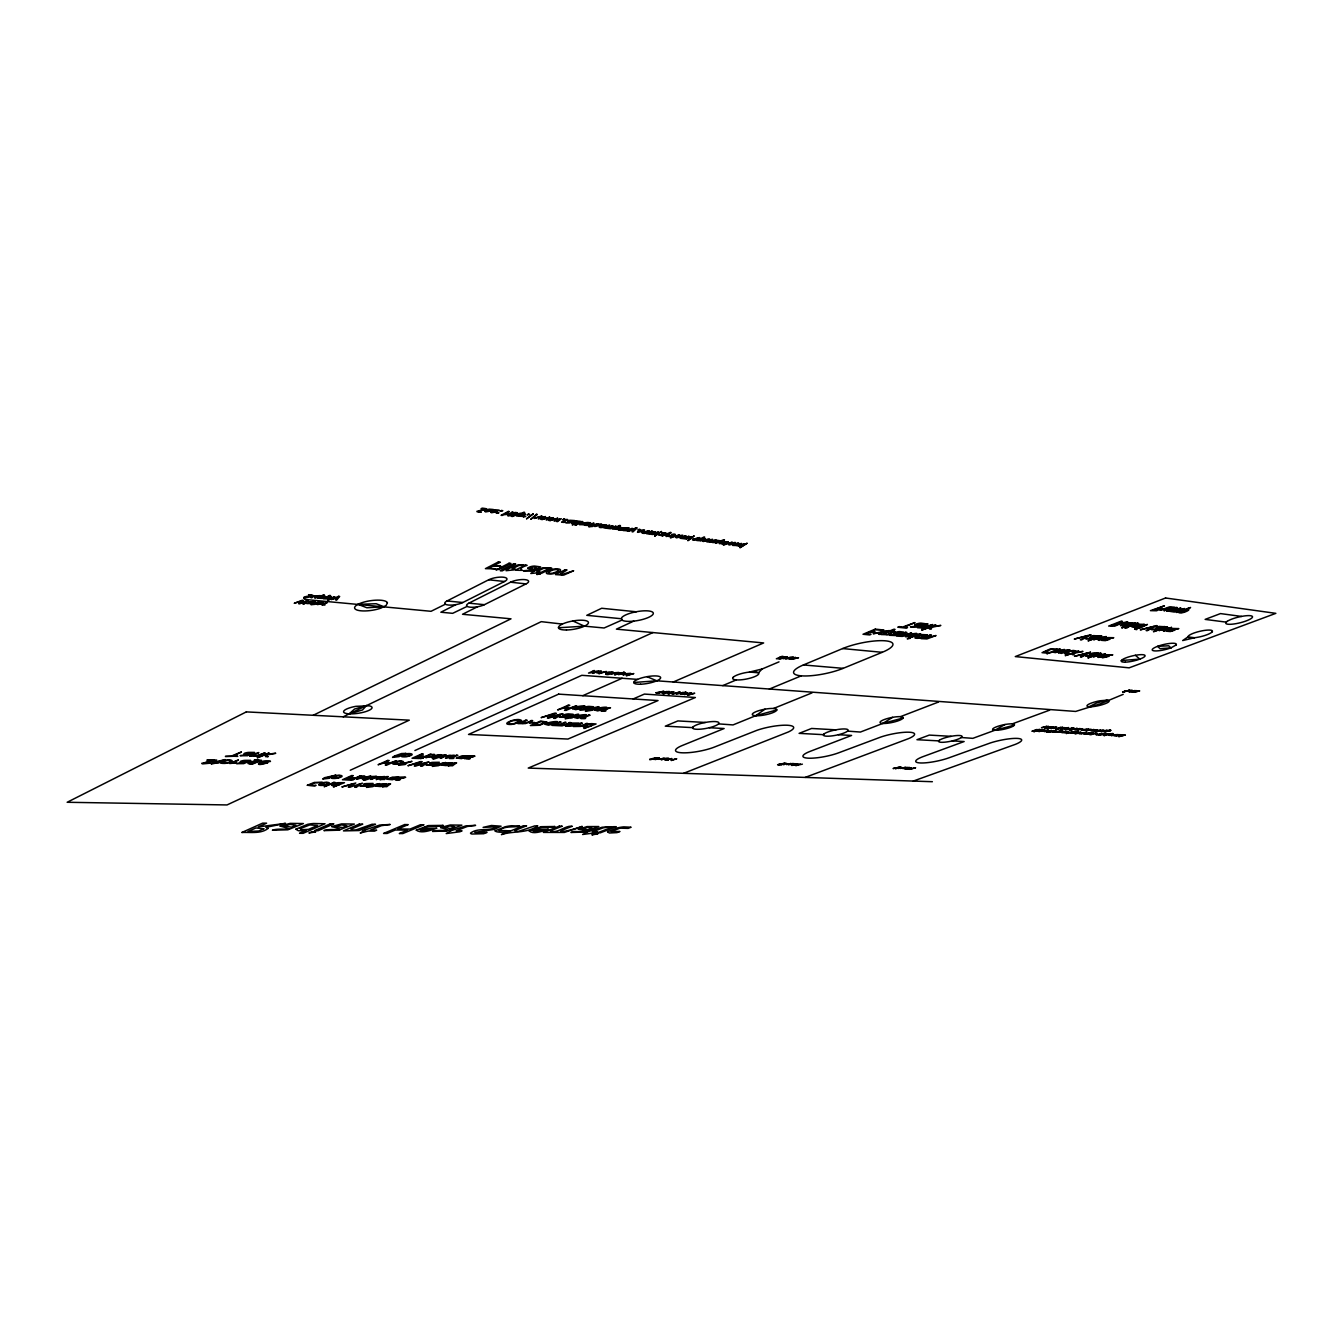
<?xml version="1.0" encoding="UTF-8"?>
<svg xmlns="http://www.w3.org/2000/svg" width="1343" height="1343" viewBox="0 0 1343 1343"><rect width="100%" height="100%" fill="white"/><g stroke="black" fill="none" stroke-linecap="round" stroke-linejoin="round"><path stroke-width="1.5" d="M1134.13 690.873L1132.988 691.292M1050.696 726.832L1045.761 727.956L1051.116 726.681M898.719 767.407L893.061 768.532L899.508 767.189M1078.11 732.17L1073.258 733.261L1078.513 732.019M1116.587 735.578L1120.482 734.638M1055.531 730.676L1050.344 731.885L1053.97 730.827M364.104 779.242L364.389 777.631L371.037 776.136L364.356 777.194L364.725 775.952L363.013 775.901L362.694 777.547L356.096 779.024L362.744 777.966L362.375 779.192L365.363 779.276L363.382 780.165L364.893 780.199L376.527 776.321L371.977 776.506L364.339 779.242M1108.932 730.609L1105.272 731.532L1106.296 731.532M1064.076 732.657L1066.728 732.338M1053.936 728.259L1054.507 728.208M1077.657 729.837L1082.794 728.712L1078.211 729.635M1083.818 732.741L1080.36 733.446L1081.854 733.446M1091.691 733.026L1089.089 733.244M1096.862 729.803L1094.243 730.021M1134.717 690.671L1129.53 691.846L1135.154 690.503M433.571 757.888L434.058 756.193L440.823 754.665L434.074 755.74L434.595 754.43L432.899 754.363L432.396 756.092L425.681 757.603L432.379 756.545L431.875 757.821L434.83 757.939L432.748 758.845L434.242 758.913L446.245 754.9L441.713 755.068L433.823 757.888M1134.281 692.081L1139.72 690.906L1134.869 691.88M1114.438 735.611L1114.975 735.561M599.196 526.909L602.52 525.012L606.264 524.828A3.055 0.957 -10.3 0 1 606.851 525.331L602.806 527.396A3.039 0.957 -10.3 0 1 600.858 527.564L599.801 527.413M1116.05 735.763L1122.412 734.755L1118.417 735.544M762.119 668.999L758.51 672.776L749.495 672.054L762.119 668.999L779.024 661.864M265.142 763.277L259.317 763.798L265.091 763.025M718.539 723.877L733.026 724.918L755.656 715.735L764.99 709.171M350.607 786.444L355.794 782.986L341.861 786.964L353.478 783.657L348.307 787.116L349.919 787.149L362.392 783.154L356.264 787.3L354.72 787.267L359.974 783.792M847.551 731.112L860.393 732.053L882.771 723.457L892.575 717.33M1057.68 728.745L1056.941 729.081M961.336 737.508L972.819 738.348L994.861 730.256L1004.984 724.515M1123.201 694.348L1100.706 703.682L1075.659 711.437L656.828 680.8L633.745 682.496M512.187 515.443L513.026 515.074M447.034 600.959L488.667 579.79A10.543 3.122 -9.5 0 1 503.373 577.205A10.543 3.122 -9.5 0 1 504.481 581.502L462.831 602.52A10.375 3.022 -9.2 0 1 448.411 605.038A10.375 3.022 -9.2 0 1 447.034 600.959L462.831 602.52M455.915 604.619L440.857 612.223L452.658 613.331L467.129 606.381M468.892 603.158L510.525 582.207A10.442 3.072 -9.7 0 1 525.096 579.639A10.442 3.072 -9.7 0 1 526.053 583.903L484.403 604.686A10.291 2.971 -9.4 0 1 470.117 607.187A10.291 2.971 -9.4 0 1 468.892 603.158L484.403 604.686M1089.005 706.771L1096.61 702.96L1107.169 700.173A11.382 2.25 -12.7 0 1 1101.881 704.806A11.382 2.25 -12.7 0 1 1087.007 706.065A11.382 2.25 -12.7 0 1 1099.967 700.777L1107.169 700.173M477.52 606.767L462.529 614.271L511.011 618.821L313.188 715.282M445.356 604.216L431.036 611.3L304.693 599.431M207.04 760.02L216.727 760.054L203.867 763.009L210.482 763.143M207.208 760.272L214.628 760.373L201.735 763.328A5.338 1.259 -7.9 0 0 202.81 763.882L210.616 763.143M212.177 762.723L225.171 759.55M225.473 756.294L231.214 756.176L241.337 751.912M211.355 763.731L213.352 762.757M211.388 763.999L219.211 762.438M216.055 762.337L225.204 759.802M232.994 755.975L241.371 752.181M225.523 756.562L237.577 756.126M240.313 755.505L248.153 754.598M229.636 763.277L238.349 759.953M251.107 753.44L245.702 753.893L249.143 754.397L251.074 753.188M248.186 754.85L243.704 754.229L244.409 753.356A4.281 1.024 -8.2 0 1 246.239 752.751L246.944 752.6A3.794 0.907 -8.2 0 1 249.11 752.382L254.532 752.399M229.687 763.529L236.267 762.841M233.38 762.354L238.382 760.205M254.566 752.651L247.532 755.723L240.347 755.756M249.815 755.908L258.628 752.533M249.865 756.176L257.436 756.176L264.856 752.768M253.323 755.102L258.662 752.802M236.586 763.428L244.342 762.522M264.89 753.02L255.724 755.874A3.576 0.856 -8.2 0 1 254.045 755.706L253.357 755.354M247.263 761.38L241.908 761.834L245.316 762.32L247.23 761.128M244.376 762.774L239.944 762.186L240.632 761.33A4.23 1.007 -8.2 0 1 242.445 760.726L243.133 760.574A3.76 0.89 -8.2 0 1 245.265 760.356L250.637 760.356M250.671 760.608L243.738 763.63L236.637 763.68M257.352 757.603L268.936 752.919M343.17 716.809L541.246 621.658L562.348 624.075M254.398 759.903L261.465 760.272L252.148 764.251M257.386 757.855L264.823 754.884M268.969 753.171L265.981 754.598L275.55 753.154M257.151 761.8C249.781 759.332 245.131 767.776 257.117 761.548M252.35 764.1C236.301 763.26 270.279 759.517 254.532 760.155M267.626 762.639C251.158 768.414 259.921 758.61 270.396 761.229M260.76 762.421L270.447 761.481M633.728 621.121L616.403 629.145L763.647 642.944L673.246 682.009M350.254 770.244L652.883 632.57M414.886 750.552L581.804 675.311L637.522 679.39M621.96 620.08L621.591 617.797A16.317 4.465 -10.5 0 1 632.519 612.576L636.683 611.669A16.317 4.465 -10.5 0 1 653.202 612.794A16.317 4.465 -10.5 0 1 640.729 619.929A16.317 4.465 -10.5 0 1 621.96 620.08L604.115 627.987L584.49 626.157L558.487 627.769M582.778 695.691L622.162 678.265M633.157 698.948L644.422 694.079L695.389 697.504L528.235 768.078L932.378 781.71M722.752 685.618L736.283 679.911M803.399 664.953L842.615 648.568A30.956 7.47 -11.9 0 1 885.608 640.846A30.956 7.47 -11.9 0 1 882.217 652.312L843.152 668.344A30.486 7.269 -11.6 0 1 801.116 675.814A30.486 7.269 -11.6 0 1 803.399 664.953L843.152 668.344M769.371 689.043L801.301 675.831M773.551 708.483L812.062 692.854M683.604 773.316L788.274 732.002A23.62 5.12 -11.2 0 0 787.502 725.254A23.62 5.12 -11.2 0 0 756.948 730.307L714.61 746.993A23.402 5.07 -10.8 0 1 682.194 752.802A23.402 5.07 -10.8 0 1 682.294 745.499L724.129 728.527L709.305 727.721M900.448 716.658L938.438 702.053M780.938 764.654L777.58 764.738L784.346 763.344L778.42 764.62L780.887 764.654M792.924 764.855L791.749 765.476L793.36 765.09M793.31 764.872L797.977 763.764L793.864 764.906M794.385 765.141L792.42 765.057M800.243 763.831L795.677 765.611L802.392 764.15M1056.303 728.712C1051.368 731.515 1072.822 723.592 1056.521 729.316M805.196 777.412L908.791 738.532A22.361 4.566 -11.8 0 0 909.513 732.237A22.361 4.566 -11.8 0 0 880.84 737.022L839.006 752.684A22.126 4.516 -11.4 0 1 808.452 758.191A22.126 4.516 -11.4 0 1 810.165 751.358L851.596 735.444L838.401 734.722M1012.253 723.877L1049.622 710.162M906.978 768.616L905.786 769.186L907.314 768.834M907.314 768.632L911.259 767.776M907.818 768.649L911.225 767.776M908.237 768.867L906.475 768.8M790.305 763.982C793.159 763.63 795.291 763.546 791.665 763.596M1046.415 730.424L1041.866 731.28L1046.382 730.407M913.307 781.055L1015.509 744.307A21.287 4.079 -12.2 0 0 1017.423 738.415A21.287 4.079 -12.2 0 0 990.379 742.948L949.182 757.737A21.035 4.063 -11.9 0 1 920.291 762.958A21.035 4.063 -11.9 0 1 923.245 756.545L964.14 741.537L952.305 740.9M1091.305 729.518C1091.036 728.376 1082.525 732.338 1087.746 730.424L1091.271 729.518M1094.898 733.446L1097.281 733.244L1089.928 734.789M1109.2 729.87C1115.882 729.618 1095.871 734.185 1108.042 730.424M904.796 767.793L906.978 767.743L904.813 768.733M1042.235 730.256L1044.753 729.937L1038.945 731.65M1058.234 731.817L1053.248 732.069L1060.769 730.911M1084.691 729.887L1081.165 730.239L1086.739 728.964M1098.037 730.743L1094.562 731.079L1100.538 729.853M1093.219 733.429L1095.653 733.11M1100.807 730.911L1097.332 731.264L1102.855 730.004M1100.773 734.453L1098.759 734.906L1102.821 733.547L1100.085 734.957L1107.891 733.899L1103.879 734.94L1105.356 734.923M1102.553 734.084L1105.994 733.731M664.819 758.577L661.176 759.718L667.756 758.359L664.936 758.342M791.497 763.798L788.509 764.906M905.904 767.625L902.966 768.666M755.656 715.735L776.808 709.927A12.473 2.804 -11.2 0 0 758.862 710.648A12.473 2.804 -11.2 0 0 758.04 715.752A12.473 2.804 -11.2 0 0 776.808 709.927M882.771 723.457L903.067 718.001A11.785 2.485 -11.8 0 0 886.733 718.723A11.785 2.485 -11.8 0 0 884.919 723.457A11.785 2.485 -11.8 0 0 903.067 718.001M994.861 730.256L1014.385 725.119A11.197 2.216 -12.3 0 0 999.41 725.824A11.197 2.216 -12.3 0 0 996.808 730.256A11.197 2.216 -12.3 0 0 1014.385 725.119M1033.103 731.079C1052.24 725.573 1023.198 735.561 1038.257 729.971L1031.928 731.297L1037.065 729.434M1048.9 731.952L1050.243 731.448L1049.403 731.264M1086.336 730.391C1094.898 727.923 1080.007 730.273 1086.756 730.592M266.737 754.967L275.584 753.406M906.105 767.424L908.405 767.424M1105.558 734.101C1110.711 733.731 1099.799 735.141 1104.685 735.158M1048.514 732.187L1046.264 732.17L1051.401 730.323M1121.355 660.521L1139.854 659.111L1135.339 655.283M1051.854 728.175L1055.984 727.083L1051.149 728.376M1102.469 657.852L1109.184 656.24L1104.886 655.804L1106.38 655.3L1112.81 654.813L1106.917 654.746L1100.924 657.382L1107.018 656.576L1103.728 656.24L1103.023 657.348M236.301 763.093L233.413 762.606M216.089 762.606L219.262 762.706M212.211 762.975L213.386 763.025M260.794 762.673L267.66 762.891M264.856 755.152L265.813 756.713L267.878 756.545M233.044 756.227L237.61 756.394M901.556 767.138L898.467 768.481M786.595 763.294L783.523 764.704M905.535 768.767L909.647 767.474L904.913 768.985M896.066 768.632L895.445 768.867M692.736 727.637L665.289 726.16L677.879 720.922L705.344 722.467M823.494 734.671L799.102 733.362L811.608 728.46L835.984 729.837M938.791 740.883L916.95 739.708L929.289 735.091L951.096 736.333M1049.991 731.045L1051.015 731.247L1047.355 732.002M1040.103 731.028L1039.566 731.23M1040.59 731.062L1041.463 731.112L1040.053 731.247M1091.557 734.201L1092.396 734.252L1091.02 734.403M1052.559 732.019L1055.951 730.609M1063.656 732.707L1067.03 731.314M1081.384 733.798C1095.552 730.894 1067.803 735.746 1084.556 732.489M1087.058 734.151L1091.137 733.211M1088.737 734.252L1092.111 732.875M1113.884 735.796L1117.242 734.436M1115.63 735.914L1118.988 734.554M1118.417 736.619L1123.05 734.806M1058.217 728.544L1060.785 727.302L1056.437 728.661M1053.365 728.46L1056.756 727.033M1077.237 729.988L1080.628 728.577M1092.212 730.928L1096.308 729.988M1093.89 731.045L1097.281 729.652M1100.555 731.465L1103.946 730.072M1068.759 731.415L1064.63 732.355M1137.487 690.705L1133.811 692.249M842.615 648.568L882.217 652.312M621.322 618.737L586.773 615.329L601.698 608.261L636.263 611.787M488.667 579.79L504.481 581.502M510.525 582.207L526.053 583.903M1076.498 732.741L1077.573 732.355M1049.084 727.419L1050.159 727.016M1226.277 622.145L1205.141 619.392L1220.485 613.583L1241.57 616.437M1098.574 734.906L1095.955 734.705L1101.764 733.479L1099.061 734.688M647.007 676.687L656.828 680.8M572.806 620.97L584.49 626.157M266.77 755.236L267.912 756.797M784.06 764.503L784.564 764.301M899.004 768.297L899.508 768.095M220.856 762.858C223.727 757.754 240.145 760.239 227.471 763.059A4.919 1.158 -8.1 0 1 224.247 763.428L222.283 763.361A4.969 1.175 -8.1 0 1 220.856 762.858M600.086 527.463A3.039 0.957 -10.3 0 1 599.498 526.943M624.377 673.246L620.265 674.186L624.377 673.246M659.01 535.051L662.015 535.656L662.955 535.186L660.168 534.917L666.279 533.356A2.871 0.873 -10.8 0 0 665.675 532.986L663.022 532.886L662.032 533.356L665.154 533.607L659.01 535.051M1112.021 638.177L1113.767 637.707L1107.69 637.589L1101.512 640.359L1105.356 640.645L1110.023 639.201L1105.591 638.697L1112.021 638.177M1133.677 626.593L1138.377 626.224L1133.677 626.593M727.268 541.984L721.258 543.663L724.095 544.083L725.019 543.646L722.383 543.395L728.359 541.867L724.297 541.884L727.268 541.984M1115.781 734.671L1111.416 735.561L1115.781 734.671M668.143 536.293L671.114 536.881L672.037 536.428L669.284 536.159L675.361 534.598A2.854 0.873 -10.9 0 0 674.774 534.229C665.272 535.521 682.815 532.953 668.143 536.293M1168.578 611.132L1174.235 612.039L1184.476 608.53L1175.125 611.401L1173.698 610.796L1180.9 608.043L1170.005 610.746L1177.291 607.556L1176.216 607.405L1166.58 611.132L1168.578 611.132M643.263 532.567L648.417 531.24L643.263 532.567M915.506 767.776L909.312 769.321L915.506 767.776M1171.163 607.573L1163.961 610.78L1174.672 607.204L1169.619 606.835L1159.999 610.259L1171.163 607.573M527.765 568.24L532.348 569.919L523.199 570.792L531.14 571.245L540.608 566.897L534.732 566.074A4.516 1.36 -9.8 0 0 532.214 566.293L531.358 566.477A5.103 1.528 -9.8 0 0 528.991 567.3L527.765 568.24M387.405 602.705L386.196 605.391L380.992 608.094A16.636 4.868 -8.6 0 1 360.998 610.813A16.636 4.868 -8.6 0 1 355.828 605.76L357.993 604.333A16.636 4.868 -8.6 0 1 375.402 600.203A16.636 4.868 -8.6 0 1 387.405 602.705M1131.142 623.421L1132.921 622.934L1126.777 622.783L1120.431 625.637L1124.292 625.956L1129.077 624.478L1124.611 623.941L1131.142 623.421M686.844 692.803L680.297 694.264L685.937 691.863L684.896 692.652L686.844 692.803M307.346 785.269L314.648 786.008L316.092 785.353L309.31 785.302L314.85 782.801L322.521 782.432L314.312 782.415L307.346 785.269M316.881 603.897L316.864 604.115A3.139 0.923 -8.2 0 0 317.687 604.585C325.375 602.973 326.265 600.254 316.881 603.897M704.974 538.644L701.113 540.776L696.765 540.524L703.866 537.099L704.722 537.217L702.557 538.274L704.974 538.644M1142.692 624.848L1144.471 624.361L1138.377 624.21L1132.031 627.047L1135.859 627.366L1140.627 625.888L1136.212 625.351L1142.692 624.848M662.351 692.619L666.413 691.628L662.351 692.619M736.887 545.527L738.986 546.081L744.274 543.831L738.919 545.711L737.609 545.275L741.47 543.445L734.923 545.191L738.667 543.059L737.827 542.958L732.657 545.409L736.887 545.527M1168.242 630.79L1172.842 630.421L1168.242 630.79M713.687 542.203L716.339 542.471L712.562 542.488L718.589 540.927L715.634 540.709L716.574 540.222L719.68 540.675L713.687 542.203M568.005 521.235L570.355 522.192L565.554 522.628L569.684 522.931L574.737 520.564L569.936 520.261A2.686 0.839 -10.1 0 0 568.677 520.715L568.005 521.235M668.327 692.988L672.272 692.182L668.411 692.887M693.659 539.433L698.729 538.14L693.659 539.433M562.969 715.5L566.528 716.423L559.276 717.263L565.537 717.313L573.142 714.258L568.542 713.905A3.593 0.856 -10.1 0 0 566.545 714.107L565.873 714.258A4.063 0.974 -10.1 0 0 563.976 714.862L562.969 715.5M581.637 523.082L583.936 524.055L579.186 524.475L583.265 524.777L588.318 522.427L581.637 523.082M1161.645 626.946L1157.381 627.819L1161.645 626.946M485.595 508.997L476.933 511.33A3.458 1.125 -9.3 0 0 477.42 511.884L481.247 512.203C469.983 510.676 497.548 509.752 482.204 508.141L481.046 508.762L485.595 508.997M1091.641 636.834L1093.353 637.505L1095.888 636.129L1091.641 636.834M318.962 784.715L318.946 784.95A4.617 1.041 -8.7 0 0 320.154 785.403L321.917 785.454A4.566 1.024 -8.7 0 0 324.888 785.101C336.64 782.499 322.622 780.535 318.962 784.715M1091.322 654.125L1093.001 654.746L1095.452 653.437L1091.322 654.125M685.92 692.988L682.009 693.878L685.92 692.988M569.029 724.28L572.521 725.17L565.386 726.009L571.53 726.043L579.034 723.054L571.9 723.071A3.995 0.94 -10.1 0 0 570.036 723.659L569.029 724.28M703.816 538.879C699.35 542.925 697.554 537.989 703.816 538.879M900.532 768.397L905.417 767.39L900.532 768.397M1117.913 624.21L1111.232 625.637L1117.913 624.21M1177.089 629.078L1178.852 628.608L1172.943 628.457L1166.631 631.227L1170.324 631.546L1175.041 630.102L1170.777 629.582L1177.089 629.078M295.846 829.219L298.28 830.696A12.238 2.552 -8.8 0 0 306.305 830.343L299.539 833.298L303.115 833.331L325.04 823.763L313.658 823.511A8.662 1.813 -8.8 0 0 307.564 824.35L295.846 829.219M331.486 777.731L331.469 777.983A4.633 1.058 -8.8 0 0 332.678 778.453L334.441 778.487A4.583 1.041 -8.8 0 0 337.429 778.151C349.298 775.515 335.196 773.484 331.486 777.731M583.349 707.996L586.874 708.953L579.605 709.792L585.85 709.859L593.572 706.754L588.989 706.384A3.609 0.873 -10.2 0 0 586.975 706.603L586.303 706.737A4.079 0.974 -10.2 0 0 584.39 707.358L583.349 707.996M620.55 528.403L622.749 529.343L618.099 529.763L622.061 530.065L627.08 527.749L620.55 528.403M578.397 829.319C594.328 832.156 578.648 831.787 573.814 831.435L570.926 832.475L583.416 832.106L598.827 826.549L587.042 826.583L578.397 829.319M1052.392 652.127L1055.531 652.631L1064.411 649.475L1053.751 652.026L1060.366 649.038L1059.274 648.938L1046.785 653.756L1052.392 652.127M1058.452 732.22C1065.301 732.623 1063.102 727.671 1058.452 732.22M331.99 785.017L331.956 785.269A4.499 1.007 -8.8 0 0 332.98 785.722A5.221 1.175 -8.8 0 0 336.388 785.621L333.433 786.948L344.479 782.7L337.949 782.684L331.99 785.017M375.15 786.075L380.371 786.562L384.316 785.269L378.222 785.118L387.053 783.993L380.438 783.976L375.15 786.075M1097.214 635.843L1099.245 635.776L1090.566 638.932L1085.614 638.714L1092.111 637.992L1089.912 637.388L1091.406 636.213A3.945 0.89 -13 0 1 1093.437 635.608L1097.214 635.843M1096.744 653.151L1098.725 653.084L1090.298 656.089L1085.497 655.921L1091.792 655.199L1089.576 654.427L1093.068 652.95L1096.744 653.151M317.989 603.779L321.531 603.779L317.989 603.779M496.994 826.768C489.591 831.737 478.007 827.254 470.554 833.096A10.543 2.082 -9.7 0 0 472.064 834.02L483.715 833.718L487.056 832.375L474.767 832.408L494.291 829.37L501.073 826.197L491.42 825.492L483.111 827.372L496.994 826.768M387.12 779.225L392.341 779.746L396.336 778.436L390.225 778.269L399.106 777.127L392.458 777.11L387.12 779.225M1074.467 651.389L1076.179 650.952L1073.477 650.465A4.382 0.974 -12.9 0 0 1070.656 650.919C1054.389 656.056 1077.237 652.967 1066.913 653.571C1066.107 652.127 1072.671 650.197 1074.467 651.389M309.948 602.017L313.204 601.983L309.948 602.017M325.493 596.493L322.186 598.374L317.2 598.206L323.378 594.865L324.402 594.966L322.505 595.99L325.493 596.493M927.056 634.803L919.854 638.009A4.768 1.158 -12.2 0 1 916.967 638.311L915.523 638.177A4.818 1.158 -12.2 0 1 914.986 637.505L922.07 634.584L927.056 634.803M331.637 597.081L328.33 598.944L323.344 598.793L329.539 595.453L330.563 595.553L328.666 596.577L331.637 597.081M1068.524 732.825L1073.645 731.717L1066.124 733.496L1068.524 732.825M392.878 763.462L392.827 763.731A4.65 1.058 -9.1 0 0 393.969 764.217L395.698 764.268A4.6 1.058 -9.1 0 0 398.67 763.915C410.74 761.28 396.789 759.148 392.878 763.462M786.578 764.486L790.893 763.546L786.578 764.486M1072.134 729.484L1077.287 728.359L1069.733 730.139L1072.134 729.484M284.246 825.995L291.481 827.154L295.863 825.223L290.004 824.401L284.246 825.995M401.456 756.059L401.406 756.327A4.684 1.091 -9.1 0 0 402.547 756.814L404.277 756.881A4.633 1.074 -9.1 0 0 407.282 756.545C419.486 753.859 405.435 751.66 401.456 756.059M485.024 511.079L484.974 511.347A3.357 1.091 -9.4 0 0 485.713 511.918L491.538 510.827L487.308 510.256L488.734 509.702L493.62 509.635L489.003 509.182L485.024 511.079M1089.089 732.993L1084.926 734L1089.089 732.993M490.917 511.884L490.85 512.136A3.341 1.091 -9.4 0 0 491.588 512.724L497.397 511.633L493.2 511.062L494.61 510.491L499.478 510.441L494.896 509.987L490.917 511.884M1160.033 608.715L1153.016 610.242L1158.153 608.245L1160.033 608.715M416.296 830.142C421.182 833.953 430.969 830.31 436.895 828.161L423.347 828.043C429.626 824.216 437.13 827.473 443.257 825.374L428.484 825.576L416.296 830.142M304.055 597.316L304.005 597.501A3.257 0.974 -8 0 0 304.609 597.954C298.767 598.642 322.975 595.704 308.521 594.731C318.979 597.014 307.513 594.966 304.055 597.316M1109.033 735.343C1115.748 735.628 1113.783 731.045 1109.033 735.343M268.096 828.396C261.062 834.121 250.251 832.005 241.774 832.509L262.64 823.141L266.602 823.175L258.259 826.919L285.522 823.36L265.914 827.338L268.096 828.396M441.041 765.057L446.161 765.611L450.224 764.285L444.197 764.083L453.078 762.958L446.531 762.891L441.041 765.057M1083.549 733.698C1086.353 734.101 1088.115 730.676 1083.549 733.698M1102.116 731.381L1107.186 730.29L1101.226 731.499L1102.116 731.381M1162.954 626.661L1164.952 626.593L1156.155 629.749L1151.354 629.531L1157.767 628.809L1155.668 628.205L1157.263 627.013A3.945 0.873 -13.4 0 1 1159.311 626.409L1162.954 626.661M222.854 762.354C231.332 764.973 233.8 756.462 222.854 762.354M1091.003 730.626C1093.336 731.163 1096.173 727.654 1091.003 730.626M456.368 758.04L461.472 758.61L465.585 757.267L459.558 757.049L468.489 755.924L461.925 755.857L456.368 758.04M915.255 634.047C899.004 636.431 904.846 638.899 917.017 633.829A4.65 1.125 -12.2 0 0 916.312 633.359L910.621 634.03L915.255 634.047M335.683 826.465L342.532 827.607L346.93 825.71L341.374 824.904L335.683 826.465M1178.415 612.173C1179.809 615.111 1194.515 608.732 1186.54 609.051L1190.586 607.506L1176.35 612.408L1178.415 612.173M931.941 626.493L940.839 625.435L931.891 627.282L931.102 629.212L929.524 629.044L930.464 627.097L921.617 630.085L935.853 624.881L931.941 626.493M1161.896 608.379L1156.608 610.763L1150.414 610.645L1164.415 605.811L1159.613 607.674L1161.896 608.379M324.284 596.661L319.332 597.702L324.284 596.661M376.795 785.856L382 785.621L376.795 785.856M330.428 597.249L325.476 598.29L330.428 597.249M1128.624 691.527C1130.537 692.165 1135.574 688.103 1128.624 691.527M365.178 784.43L369.963 784.144L365.178 784.43M388.782 779.007L394.003 778.789L388.782 779.007M894.841 631.479L887.891 634.719L881.142 634.534L893.75 629.279L895.059 629.414L891.181 631.042L894.841 631.479M594.613 526.036C592.683 527.866 606.381 523.317 599.935 524.055A3.005 0.94 -10.3 0 0 597.92 524.341L594.613 526.036M486.216 510.944L489.876 511.062L486.216 510.944M546.517 572.471L546.366 572.907A5.876 1.746 -9.9 0 0 547.591 573.814L549.656 574.049A5.808 1.729 -9.9 0 0 553.383 573.696C570.741 568.727 551.62 566.393 546.517 572.471M1055.548 649.659L1057.461 649.139L1050.008 649.055L1042.034 652.664L1047.12 653.134L1049.034 652.396L1044.015 652.043L1051.284 649.257L1055.548 649.659M492.092 511.75L495.735 511.851L492.092 511.75M495.131 830.847C497.061 834.221 524.744 830.243 498.975 830.645C504.834 825.341 513.412 827.792 519.825 826.113L511.666 825.727A9.552 1.88 -9.8 0 0 505.22 826.768L495.131 830.847M571.9 522.914L571.799 523.166A3.055 0.957 -10.1 0 0 572.319 523.686A3.542 1.125 -10.1 0 0 574.502 523.787L572.252 524.928L580.461 521.353L576.332 520.95L571.9 522.914M892.91 631.865C885.423 637.774 880.622 631.881 892.91 631.865M637.673 531.895C635.675 533.691 649.156 529.243 642.944 529.965A2.938 0.907 -10.6 0 0 640.98 530.25L637.673 531.895M300.244 828.631L301.705 829.672L308.487 829.386L317.586 825.425L309.746 824.938L300.244 828.631M525.398 514.235L521.554 516.35L516.585 516.048L523.703 512.271L524.71 512.405L522.528 513.563L525.398 514.235M545.157 724.313L548.448 725.22L554.491 723.575L548.515 723.256C568.257 721.241 550.412 720.352 545.157 724.313M787.686 657.818L789.197 658.372L785.588 658.775L792.756 657.214L787.686 657.818M1134.667 629.061C1139.3 630.992 1134.65 627.416 1139.787 628.239L1147.426 624.428L1134.667 629.061M442.703 764.839L447.874 764.637L442.703 764.839M521.504 720.587L514.923 723.793A6.094 1.461 -9.7 0 1 510.894 724.465C498.404 724.767 517.945 716.692 521.504 720.587M431.338 763.244L436.106 762.992L431.338 763.244M1058.418 652.732L1061.373 653.386L1066.795 651.842L1062.279 651.372C1079.285 649.458 1063.891 648.568 1058.418 652.732M333.87 784.782C342.583 786.713 342.465 779.595 333.87 784.782M420.023 829.621L423.733 830.729L431.657 828.984L420.023 829.621M916.833 637.22C925.142 639.335 928.936 630.925 916.833 637.22M458.03 757.821L463.234 757.637L458.03 757.821M572.538 708.684L575.811 709.658L581.989 707.979L575.962 707.61C595.52 705.679 578.128 704.555 572.538 708.684M320.826 784.497C328.313 786.746 331.184 779.242 320.826 784.497M530.267 567.938L533.658 569.264L536.361 567.888L533.591 566.914L530.267 567.938M1037.266 730.894L1042.168 729.837L1037.266 730.894M642.189 532.5L642.088 532.735A3.022 0.923 -10.7 0 0 642.625 533.238L643.666 533.372A2.988 0.923 -10.7 0 0 645.547 533.205L649.609 531.207A2.988 0.923 -10.7 0 0 649.055 530.703L642.189 532.5M574.149 717.414L577.372 718.354L583.45 716.692L577.54 716.373C596.98 714.409 579.588 713.418 574.149 717.414M693.038 726.983L692.635 727.856A13.396 3.005 -10.9 0 0 705.965 728.443A13.396 3.005 -10.9 0 0 718.958 722.987A13.396 3.005 -10.9 0 0 705.679 722.383L702.255 723.105A13.396 3.005 -10.9 0 0 693.038 726.983M333.366 777.513C340.971 779.813 344.06 772.158 333.366 777.513M569.331 521.067L572.504 521.084L569.331 521.067M529.276 831.048C533.372 834.758 543.126 830.998 548.565 829.151L536.176 829.034C542.136 825.475 549.169 828.43 554.961 826.499L541.414 826.684L529.276 831.048M395.06 779.578C410.505 778.957 383.141 782.717 405.653 777.345A4.331 0.957 -9.2 0 0 404.512 777.026L400.231 777.161L398.921 777.748L404.008 777.715L395.06 779.578M596.275 672.507C602.403 674.572 603.628 668.243 596.275 672.507M676.1 537.082L675.982 537.334A3.089 0.94 -10.9 0 0 676.519 537.838C684.091 536.26 686.004 533.205 676.1 537.082M594.462 709.977L597.652 710.934L603.779 709.272L597.887 708.919C617.142 707.006 600.069 705.898 594.462 709.977M582.946 522.931L586.085 522.947L582.946 522.931M1059.795 728.695L1064.68 727.637L1059.795 728.695M444.248 827.456L450.341 828.547L454.757 826.734L449.787 825.962L444.248 827.456M1129.967 690.252L1122.63 691.914L1129.967 690.252M702.96 540.742L702.842 540.977A3.055 0.907 -11.1 0 0 703.346 541.481C710.85 539.92 712.797 536.915 702.96 540.742M692.619 539.366L692.501 539.601A2.955 0.89 -11 0 0 693.005 540.087L693.995 540.222A2.921 0.873 -11 0 0 695.825 540.054L699.871 538.09A2.938 0.873 -11 0 0 699.384 537.603L692.619 539.366M524.123 514.403C522.645 517.005 515.242 516.098 521.806 513.949L524.123 514.403M1071.076 732.976L1074.652 732.556L1071.076 732.976M620.835 527.312L616.991 529.327L612.358 529.058L619.492 525.466L620.416 525.6L618.216 526.691L620.835 527.312M613.231 672.323C603.561 678.433 603.192 670.123 613.231 672.323M1074.702 729.635L1078.295 729.215L1074.702 729.635M621.826 528.252L624.898 528.269L621.826 528.252M583.416 726.311L583.265 726.597A4.533 1.058 -10.2 0 0 584.02 727.117A5.254 1.225 -10.2 0 0 587.244 727.067L583.903 728.494L596.091 723.961L591.675 723.642A3.727 0.873 -10.2 0 0 589.107 723.978L583.416 726.311M546.836 722.114L539.735 725.254L530.367 725.539L540.675 721.006L546.836 722.114M733.16 677.308L732.64 678.249A13.346 3.223 -11.1 0 0 751.039 677.913A13.346 3.223 -11.1 0 0 754.38 671.836A13.346 3.223 -11.1 0 0 733.16 677.308M394.741 763.26C402.161 765.628 405.72 757.838 394.741 763.26M728.896 544.284L728.762 544.503A3.022 0.89 -11.3 0 0 729.232 545.006C736.686 543.445 738.633 540.507 728.896 544.284M403.336 755.857C410.807 758.275 414.45 750.351 403.336 755.857M893.683 633.292L896.436 634.484L889.284 635.273L895.009 635.508L903.772 632.117L899.726 631.579A3.71 0.907 -12.1 0 0 897.779 631.781L897.074 631.932A4.197 1.024 -12.1 0 0 894.975 632.587L893.683 633.292M546.87 724.078L552.091 723.944L546.87 724.078M655.955 692.77L659.111 693.324L659.984 692.954L656.878 692.938L663.862 691.276L655.955 692.77M1129.127 690.436L1123.772 691.729L1129.127 690.436M1075.021 652.413L1082.995 651.422L1074.803 653.101L1073.712 654.813L1072.369 654.662L1073.594 652.967L1065.234 655.636L1078.765 650.986L1075.021 652.413M464.191 758.459L469.076 759.013L470.369 758.442L465.853 758.392L474.935 756.193A4.365 0.99 -9.5 0 0 473.861 755.857L469.597 755.958L468.22 756.562L473.273 756.562L464.191 758.459M573.142 522.796C577.624 525.063 579.421 518.448 573.142 522.796M607.573 831.737L609.319 832.996L616.974 832.626L619.962 831.485L611.115 831.552L619.929 828.161L628.121 828.379L631.126 827.238L623.773 826.868A9.099 1.729 -10.4 0 0 617.662 827.859L607.573 831.737M914.868 624.848L917.571 626.09L910.386 626.862L916.111 627.114L924.991 623.672L920.962 623.118A3.744 0.923 -12.2 0 0 918.998 623.32L918.293 623.471A4.23 1.041 -12.2 0 0 916.178 624.126L914.868 624.848M574.267 708.466L579.538 708.332L574.267 708.466M677.174 536.965L680.364 537.049L677.174 536.965M661.511 692.602L667.353 691.561L661.511 692.602M658.741 759.315L664.08 758.291L658.741 759.315M575.862 717.196L581.049 717.061L575.862 717.196M519.456 720.906C505.757 729.367 505.522 718.32 519.456 720.906M564.967 715.215L567.585 715.97L569.768 715.013L564.967 715.215M548.851 572.269L548.666 572.554A3.357 0.99 -9.9 0 0 549.337 573.159L550.664 573.327A3.341 0.99 -9.9 0 0 553.047 573.058C565.722 569.012 552.443 568.139 548.851 572.269M649.727 759.383C648.518 761.028 664.55 755.018 649.727 759.383M1119.525 624.075L1114.656 626.191L1108.646 626.056L1121.187 621.188L1122.345 621.339L1117.342 623.27L1127.885 622.027L1119.525 624.075M570.993 724.011L575.711 723.793L570.993 724.011M596.174 709.759L601.362 709.641L596.174 709.759M704.017 540.625L707.157 540.709L704.017 540.625M585.363 707.727L587.949 708.483L590.165 707.526L585.363 707.727M600.506 526.557C604.803 528.823 607.204 522.175 600.506 526.557M619.627 527.48C614.372 531.744 614.087 525.902 619.627 527.48M667.454 693.005L669.334 693.441L668.243 694.247L673.985 691.796L667.454 693.005M532.802 830.562L535.975 831.619L543.596 829.94L532.802 830.562M625.368 673.196L618.485 674.589L624.277 672.004L623.253 672.86L625.368 673.196M544.872 722.433L539.265 724.851L533.087 725.102L541.044 721.611L544.872 722.433M729.937 544.167L733.009 544.234L729.937 544.167M823.897 734.067L823.36 734.873A12.641 2.669 -11.5 0 0 835.245 735.393A12.641 2.669 -11.5 0 0 848.138 730.29A12.641 2.669 -11.5 0 0 836.303 729.753L833.063 730.441A12.641 2.669 -11.5 0 0 823.897 734.067M612.156 672.49L606.113 673.951L612.156 672.49M263.765 828.799L258.729 830.998L248.086 831.468L255.942 827.959L263.765 828.799M1038.005 730.777L1041.429 729.988L1038.005 730.777M338.604 596.326L331.301 599.532L337.378 598.004L335.666 599.952L336.724 600.052L339.678 596.426L338.604 596.326M308.823 601.966L311.358 602.973L306.59 603.443L310.904 603.628L315.32 601.479L308.823 601.966M671.299 760.457C674.035 759.416 679.407 758.426 675.294 758.879L671.299 760.457M597.266 672.423L601.446 671.483L597.266 672.423M582.409 828.732L587.596 829.756L592.028 828.043L587.764 827.322L582.409 828.732M1060.517 728.577L1063.941 727.788L1060.634 728.494M585.263 726.076C593.186 728.544 595.117 720.536 585.263 726.076M1062.263 731.314L1059.006 732.019L1062.263 731.314M1085.278 730.156L1088.669 729.367L1085.278 730.156M1187.648 609.873C1180.111 615.178 1175.561 610.427 1187.648 609.873M784.9 656.979L780.854 658.708L776.338 658.775L782.197 656.291L784.9 656.979M882.385 629.867L880.521 632.066L873.202 633.728L880.135 632.654L878.624 634.282L880.118 634.433L881.948 632.268L889.318 630.589L882.334 631.68L883.879 630.018L882.385 629.867M788.677 657.684L790.993 657.617L788.677 657.684M1112.759 734.453L1109.57 735.158L1112.759 734.453M939.294 740.312L938.623 741.067A12.003 2.384 -12 0 0 949.3 741.537A12.003 2.384 -12 0 0 962.041 736.719A12.003 2.384 -12 0 0 951.415 736.249L948.326 736.904A12.003 2.384 -12 0 0 939.294 740.312M366.521 705.528L362.509 709.96L349.214 713.838A14.404 3.626 -8.7 0 1 344.043 710.716A14.404 3.626 -8.7 0 1 355.945 706.317L369.14 705.83A14.404 3.626 -8.7 0 1 369.124 710.296A14.404 3.626 -8.7 0 1 352.42 713.855L349.214 713.838L354.502 709.054L366.521 705.528M783.892 657.147C777.782 661.159 776.019 656.341 783.892 657.147M280.167 826.079C301.369 831.938 279.747 827.288 272.411 830.226L287.855 829.806L303.4 823.544L290.172 823.377L280.167 826.079M895.68 633.04L897.661 633.98L900.213 632.922L895.68 633.04M636.229 527.782L628.104 531.207L634.416 529.612L632.049 531.727L632.989 531.862L637.203 527.917L636.229 527.782M916.866 624.596L918.813 625.569L921.416 624.495L916.866 624.596M363.5 784.43L367.126 785.403L360.075 786.259L366.404 786.175L373.136 783.439L365.783 783.59A3.878 0.856 -9 0 0 364.071 784.144L363.5 784.43M670.258 532.466L662.166 535.823L668.411 534.262L665.994 536.344L666.917 536.478L671.198 532.6L670.258 532.466M331.738 826.549C351.748 832.274 331.033 827.741 323.898 830.612L338.789 830.192L354.351 824.065L341.626 823.897L331.738 826.549M429.676 763.26L433.168 764.301L426.067 765.141L432.345 765.107L439.346 762.27L432.043 762.388A3.928 0.89 -9.3 0 0 430.264 762.942L429.676 763.26M723.575 539.819L715.55 543.076L721.678 541.565L719.21 543.579L720.083 543.697L724.481 539.936L723.575 539.819M533.205 513.849L526.607 518.767L533.205 513.849M541.749 516.031L539.147 518.331L545.51 516.551L541.783 519.472L540.793 519.338L543.848 517.105L538.392 519.002L540.222 516.602L534.128 518.432L541.749 516.031M1227.149 621.373L1225.991 622.397A13.799 2.971 -13.7 0 0 1236.383 623.588A13.799 2.971 -13.7 0 0 1252.264 617.545A13.799 2.971 -13.7 0 0 1241.922 616.336L1238.414 617.092A13.799 2.971 -13.7 0 0 1227.149 621.373M536.445 514.302L530.737 519.321L537.334 514.419L536.445 514.302M549.69 517.122L547.088 519.405L553.434 517.643L549.69 520.547L548.716 520.413L551.772 518.18L546.332 520.094L548.179 517.693L542.085 519.506L549.69 517.122M307.983 600.791L304.055 604.199L302.998 604.115L306.372 601.244L299.724 603.813L298.633 603.712L301.94 600.875L294.235 603.292L302.293 600.254L303.484 600.371L300.161 603.208L307.983 600.791M557.58 518.213L554.978 520.48L561.29 518.717L557.546 521.621L556.573 521.487L559.645 519.254L554.206 521.168L556.069 518.767L550.009 520.58L557.58 518.213M1176.132 644.976L1170.945 647.863A12.423 2.652 -13.3 0 1 1152.798 650.532A12.423 2.652 -13.3 0 1 1163.558 644.539A12.423 2.652 -13.3 0 1 1176.132 644.976M1212.175 631.865L1211.084 632.788A12.591 2.703 -13.5 0 1 1190.486 637.891A12.591 2.703 -13.5 0 1 1197.536 631.898A12.591 2.703 -13.5 0 1 1212.175 631.865M1060.299 652.211L1064.579 652.178L1060.299 652.211M440.588 827.54C458.164 833.013 439.379 828.715 432.564 831.435L446.38 831.032L461.908 825.156L450.224 825.005L440.588 827.54M1103.56 639.57L1107.807 639.537L1103.56 639.57M1122.513 624.831L1126.827 624.814L1122.513 624.831M661.495 531.526L654.712 536.092L661.495 531.526M694.012 535.991L687.952 540.591L694.012 535.991M1042.722 730.961L1044.585 730.894L1042.722 730.961M1075.508 729.417L1077.338 729.367L1075.508 729.417M1071.882 732.774L1073.712 732.707L1071.882 732.774M746.977 543.294L740.094 547.642L746.977 543.294M1112.273 735.276L1114.018 735.209L1112.273 735.276M1187.951 636.935L1182.663 640.561L1194.615 637.74L1187.951 636.935M428.719 761.901L422.155 766.215L420.628 766.165L426.251 762.555L415.877 766.014L414.282 765.963L419.822 762.354L407.903 765.745L420.46 761.615L422.206 761.666L416.649 765.275L428.719 761.901M562.7 713.653L555.146 718.404L553.635 718.32L560.098 714.342L548.968 718.069L547.39 717.985L553.752 714.04L541.111 717.649L554.575 713.2L556.287 713.301L549.908 717.246L562.7 713.653M1106.128 636.565L1099.397 640.359L1098.255 640.225L1103.577 637.321L1093.571 639.704L1106.128 636.565M1105.39 653.772L1098.859 657.382L1097.768 657.281L1102.922 654.511L1093.202 656.811L1105.39 653.772M1090.785 634.803L1081.551 639.889L1080.36 639.755L1088.099 635.541L1074.282 639.067L1090.785 634.803M1171.549 627.416L1164.566 631.227L1163.474 631.092L1168.981 628.171L1158.975 630.555L1171.549 627.416M313.842 596.023L310.904 597.601L311.945 597.702C313.742 595.033 322.119 595.15 314.682 597.971L320.222 595.62L313.842 596.023M312.281 603.628L311.056 604.719L315.236 604.3L313.993 603.796L319.668 601.916L312.281 603.628M1090.499 652.211L1081.551 657.046L1080.393 656.928L1087.897 652.933L1074.484 656.324L1090.499 652.211M334.021 596.947L327.726 600.321L335.028 597.047L334.021 596.947M326.282 602.503L321.8 604.904L322.824 605.005C327.642 605.324 322.051 604.451 327.306 602.604L326.282 602.503M497.649 512.59L496.322 513.295L498.941 512.757L497.649 512.59M501.527 510.508L500.2 511.23L502.819 510.693L501.527 510.508M508.326 511.448L501.073 515.309L502.097 515.443C505.203 513.429 509.853 515.897 513.043 512.086L512.036 511.952C509.82 514.99 500.889 514.772 509.333 511.582L508.326 511.448M1156.827 625.603L1147.275 630.69L1146.133 630.555L1154.141 626.342L1140.291 629.85L1156.827 625.603M509.366 514.587L507.822 515.846L512.992 515.561L511.498 516.35L512.506 516.484L521 513.211L511.045 514.805L517.34 512.707L515.108 512.455L509.366 514.587M524.492 516.249L523.166 516.937L525.768 516.417L524.492 516.249M528.37 514.201L527.044 514.889L529.646 514.369L528.37 514.201M563.892 519.069L562.566 519.758L565.118 519.237L563.892 519.069M566.796 519.472L561.592 522.158L562.566 522.293C567.166 522.83 562.113 521.386 567.77 519.607L566.796 519.472M498.354 561.978L485.411 568.643L495.97 568.878L488.953 568.089L492.596 566.209L500.838 566.209L494.123 565.437L500.368 562.213L498.354 561.978M575.727 524.643L574.821 525.113L576.802 524.794L575.727 524.643M581.855 521.537L576.651 524.206L582.812 521.672L581.855 521.537M497.581 569.012L495.903 569.885L499.747 569.264L497.581 569.012M509.064 563.237L499.344 568.207L501.241 568.425L510.961 563.456L509.064 563.237M589.644 522.612L584.44 525.264L589.241 525.499L594.059 523.216L593.119 523.082C590.836 525.952 582.207 525.801 590.584 522.729L589.644 522.612M513.781 563.775L500.251 570.674L502.131 570.893L515.662 563.993L513.781 563.775M590.332 525.6L588.754 526.809L592.918 526.422L591.91 525.818L598.071 523.804L590.332 525.6M508.913 568.442L506.042 570.691L514.168 569.885L515.511 569.197L512.052 568.811L518.834 565.521L523.804 565L518.029 564.899L508.913 568.442M525.281 565.118L515.544 570.053L517.408 570.255C529.343 570.641 513.144 569.868 527.144 565.336L525.281 565.118M609.067 525.281L603.863 527.9L610.461 528.739L616.252 526.255L615.329 526.137C612.945 529.243 604.854 528.437 613.13 525.835L612.207 525.701C610.091 528 601.311 529.192 609.991 525.398L609.067 525.281M246.323 711.891L67.15 802.275L227.017 804.944L409.296 720.167L246.323 711.891M533.691 571.279L530.804 573.495L538.812 572.706L540.155 572.017L536.78 571.631L543.546 568.391L548.448 567.871L542.773 567.77L533.691 571.279M628.373 527.933L623.169 530.535L627.836 530.754L632.654 528.504L631.73 528.387C629.447 531.19 620.953 531.073 629.296 528.051L628.373 527.933M538.459 573.662L536.764 574.502L540.541 573.897L538.459 573.662M549.942 567.988L540.205 572.857L542.035 573.075L551.772 568.207L549.942 567.988M639.134 529.411L637.807 530.065L640.292 529.562L639.134 529.411M565.218 569.768L555.482 574.603L563.707 575.123L573.646 570.741L562.029 574.535A4.214 1.242 -10 0 1 560.3 574.166L567.031 569.969L565.218 569.768M651.758 531.14L646.554 533.708L652.916 534.514L658.691 532.08L657.801 531.962C655.367 535.001 647.46 534.229 655.669 531.677L648.938 533.49L652.648 531.257L651.758 531.14M1046.533 726.378L1044.233 727.503C1056.068 723.457 1038.122 730.995 1047.255 726.798L1041.463 727.721L1046.533 726.378M672.054 536.713L670.442 537.888L679.575 534.984L672.054 536.713M685.283 535.739L680.095 538.258L686.273 539.047L692.031 536.663L686.592 538.593L685.215 538.14L689.093 536.26L682.429 538.039L686.155 535.857L685.283 535.739M1066.778 727.688L1064.479 728.796C1076.247 724.8 1058.334 732.254 1067.484 728.091L1061.742 728.997L1066.778 727.688M712.025 539.416L706.838 541.9L711.219 542.102L716.004 539.953L715.148 539.836C712.797 542.471 704.639 542.438 712.881 539.533L712.025 539.416M1072.201 728.04L1069.884 729.148C1081.652 725.153 1063.74 732.59 1072.889 728.443L1067.181 729.35L1072.201 728.04M725.019 543.932L723.373 545.057L732.371 542.236L725.019 543.932M324.553 777.698L322.656 779.074L329.069 778.285L330.025 777.849L327.172 777.765L335.918 775.163L324.553 777.698M333.702 782.415L324.183 786.729L335.23 782.465L333.702 782.415M394.59 755.975L392.542 757.402L398.989 756.629L399.996 756.176L397.175 756.059L406.157 753.389L401.507 753.541L394.59 755.975M351.648 775.582L342.431 779.746L349.684 779.947L350.775 779.46L345.134 779.309L354.233 777.782L348.811 777.631L353.276 775.633L351.648 775.582M387.573 760.474L378.071 764.755L383.393 763.143L388.983 763.328L385.256 765.006L386.868 765.057L396.37 760.776L390.108 762.824L384.518 762.623L389.185 760.524L387.573 760.474M352.067 779.46L350.859 780.014L353.813 779.511L352.067 779.46M360.26 775.818L353.327 778.94L361.787 775.868L360.26 775.818M594.16 670.543L588.519 673.095L594.328 672.356L592.918 673.414L598.558 670.879L592.196 671.853L594.16 670.543M600.12 672.91L598.844 673.75L606.398 671.5L600.12 672.91M421.702 753.943L412.049 758.258L419.217 758.526L420.342 758.023L414.786 757.821L423.968 756.294L418.63 756.092L423.297 754.011L421.702 753.943M400.617 763.882L398.586 765.292L404.931 764.52L405.922 764.066L403.135 763.966L412.016 761.347L400.617 763.882M558.654 694.13L468.522 734.453L567.955 739.053L658.036 700.559L558.654 694.13M375.201 777.412L370.702 779.427C372.85 778.504 388.815 773.702 376.225 779.578L384.652 776.523L375.201 777.412M421.635 758.04L420.376 758.594L423.347 758.09L421.635 758.04M430.196 754.262L422.944 757.502L431.691 754.33L430.196 754.262M613.885 672.809L611.149 674.035L617.058 672.843L614.658 674.304L618.888 672.423L613.885 672.809M615.883 674.085L614.59 674.925L622.111 672.675L615.883 674.085M386.818 776.59L379.884 779.679C387.724 778.739 381.462 781.122 388.312 776.623L386.818 776.59M368.418 786.091L366.505 787.401L372.699 786.645L373.639 786.209L370.903 786.142L379.481 783.624L368.418 786.091M625.687 673.699L622.951 674.925L628.843 673.733L626.426 675.176L630.656 673.313L625.687 673.699M525.717 720.217L517.962 723.642L525.449 723.558L532.651 720.587L531.173 720.503C528.37 723.289 513.983 725.405 527.211 720.284L525.717 720.217M627.634 674.958L626.342 675.798L633.846 673.565L627.634 674.958M444.785 756.042L440.084 758.124L441.578 758.174C444.097 755.572 457.997 753.524 445.523 758.325L454.27 755.169L444.785 756.042M389.117 783.842L382.268 786.88C390.007 785.907 383.796 788.324 390.595 783.892L389.117 783.842M568.207 705.226L557.597 709.91L563.305 708.164L568.677 708.483L564.53 710.313L566.074 710.397L576.684 705.73L569.936 707.929L564.564 707.61L569.768 705.31L568.207 705.226M530.468 722.383L529.209 722.937L534.9 722.618L530.468 722.383M434.36 765.023L432.312 766.4L438.523 765.644L439.53 765.191L436.828 765.107L445.624 762.522L434.36 765.023M456.402 755.253L449.15 758.459L450.627 758.51C457.745 758.644 449.586 757.737 457.879 755.32L456.402 755.253M455.159 762.824L447.991 765.946C455.713 765.09 449.586 767.323 456.62 762.874L455.159 762.824M567.535 717.263L565.168 718.774L572.622 717.548L569.969 717.397C586.136 712.596 576.097 713.687 568.509 717.33L567.535 717.263M559.712 722.014L551.956 725.388L562.18 725.858L570.859 722.618L569.432 722.534C566.209 725.74 553.266 726.681 566.024 722.349L564.58 722.282C561.626 724.968 548.129 727.134 561.156 722.098L559.712 722.014M587.865 709.809L585.447 711.354L592.934 710.111L590.282 709.96C606.751 705.041 596.393 706.233 588.838 709.876L587.865 709.809M311.643 831.821L308.924 833.013L315.706 831.854L311.643 831.821M330.311 823.83L314.514 830.679L318.09 830.713L333.87 823.863L330.311 823.83M588.704 715.131L580.847 718.539L582.274 718.623C589.224 718.891 581.536 717.598 590.131 715.215L588.704 715.131M609.084 707.694L601.11 711.135L602.537 711.219C609.42 711.538 601.882 710.145 610.511 707.778L609.084 707.694M581.032 723.155L573.293 726.496L580.478 726.412L587.663 723.508L586.253 723.424C583.416 726.127 569.298 728.225 582.459 723.222L581.032 723.155M359.269 824.115L343.455 830.897L359.051 830.545L375.503 824.283L372.045 824.249L355.643 830.058A7.554 1.544 -9.1 0 1 352.252 829.84L350.926 829.219L362.761 824.149L359.269 824.115M669.049 691.46L663.308 693.911L669.049 691.46M672.289 694.13L679.357 692.165L672.289 694.13M680.196 692.216L676.083 693.978L683.436 692.451L677.812 693.576L680.196 692.216M364.608 830.108L362.409 831.048L364.742 831.065L360.226 832.979L368.167 831.082L374.462 831.132L376.661 830.209L370.366 830.159L381.446 825.66L390.175 824.484L379.817 825.038L364.608 830.108M687.096 693.408L684.426 694.549L690.033 693.408L687.65 694.767L691.763 693.022L687.096 693.408M688.808 694.566L687.515 695.338L694.717 693.24L688.808 694.566M787.166 656.727L782.784 658.59L785.705 658.439L784.732 658.104L787.166 656.727M788.542 659.463L788.542 659.463M793.713 657.298L789.331 659.161L793.713 657.298M795.392 657.449L790.993 659.295L798.531 657.734L792.773 658.893L795.392 657.449M404.663 824.568L383.578 833.449L387.12 833.466L395.346 830.008L407.567 830.108L399.324 833.55L402.833 833.567L423.952 824.77L420.443 824.736L410.051 829.067L397.847 828.967L408.222 824.619L404.663 824.568M875.283 629.112L863.012 634.265L869.576 634.937L871.019 634.332L865.866 633.812L869.206 632.402L875.468 632.284L870.667 631.798L875.233 629.884L881.847 629.817L875.283 629.112M899.239 626.627L897.779 627.231L906.072 628.121L907.532 627.517L904.074 627.147L915.036 622.581L902.714 626.996L899.239 626.627M905.585 632.301L896.402 636.112L902.412 636.397L911.578 632.939L901.354 635.978A3.509 0.856 -12.1 0 1 900.213 635.709L906.878 632.452L905.585 632.301M926.804 623.874L917.47 627.735L923.48 628.054L932.781 624.545L922.44 627.601A3.525 0.873 -12.3 0 1 921.298 627.349L928.08 624.025L926.804 623.874M908.825 638.177L907.23 638.832L910.269 638.328L908.825 638.177M919.602 633.778L910.436 637.556L920.878 633.913L919.602 633.778M450.778 830.797L446.212 833.567L459.843 831.787L462.059 830.881L456.167 830.83L467.263 826.482L475.607 825.357L465.82 825.895L450.778 830.797M930.212 634.903L921.063 638.647L926.939 638.932L936.071 635.524L924.807 638.261L931.471 635.038L930.212 634.903M653.353 759.685L653.353 759.685M657.684 757.956L654.007 759.433L657.684 757.956M659.228 758.006L655.569 759.5L659.228 758.006M664.349 760.104L664.349 760.104M668.663 758.392L665.003 759.869L668.663 758.392M666.682 759.702C663.291 760.86 670.459 759.785 667.723 759.752L671.987 758.543L666.682 759.702M523.518 825.777L501.409 834.607C512.992 830.729 526.439 833.718 537.788 825.928L534.749 825.895L518.599 831.334A7.034 1.377 -9.9 0 1 515.678 831.132L514.688 830.562L526.59 825.811L523.518 825.777M559.292 826.146L543.378 832.408L564.362 832.442L582.207 826.381C576.97 829 543.529 836.924 572.286 826.281C564.933 825.173 557.664 834.087 550.378 830.847L562.281 826.18L559.292 826.146M1165.573 597.988L1015.274 656.576L1129.127 667.84L1275.85 613.348L1165.573 597.988M587.411 831.871L582.61 834.49L595.302 832.794L597.517 831.955L592.246 831.905L603.292 827.808L611.082 826.734L602.151 827.238L587.411 831.871M1100.807 635.944L1088.031 640.88L1101.898 636.078L1100.807 635.944M1134.734 622.867L1121.69 627.903L1135.825 623.001L1134.734 622.867M1126.408 627.399L1124.779 628.037L1127.633 627.55L1126.408 627.399M1137.437 623.202L1128.053 626.812L1138.511 623.337L1137.437 623.202M594.63 833.835L591.877 834.893L597.887 833.852L594.63 833.835M613.382 826.7L597.484 832.811L600.321 832.828L616.236 826.717L613.382 826.7M780.921 764.855L780.921 764.855M785.202 763.244L781.559 764.637L785.202 763.244M790.742 765.241L790.742 765.241M795.022 763.63L791.38 765.023L795.022 763.63M1166.429 626.778L1153.469 631.714L1167.487 626.912L1166.429 626.778M1100.219 653.235L1087.847 657.936L1101.277 653.353L1100.219 653.235M900.314 767.105L896.704 768.414L900.314 767.105M1131.427 692.367L1131.427 692.367M1136.312 690.604L1132.166 692.115L1136.312 690.604M1048.631 727.94C1044.636 729.249 1052.123 727.906 1049.437 727.99L1053.634 726.848L1048.631 727.94M1045.29 731.163L1044.317 731.515L1045.29 731.163M1048.161 730.122L1047.187 730.474L1048.161 730.122M1061.356 732.842L1061.356 732.842M1065.872 731.23L1062.028 732.606L1065.872 731.23M1079.873 728.628L1076.364 729.081L1079.873 728.628M1076.213 731.969L1072.738 732.439L1076.213 731.969M1076.045 733.244C1072.083 734.52 1079.403 733.211 1076.817 733.295L1080.93 732.187L1076.045 733.244M1080.712 734.033L1080.712 734.033M1088.737 734.52L1088.737 734.52M1093.236 732.942L1089.408 734.302L1093.236 732.942M1099.43 731.666L1099.43 731.666M1110.678 730.508L1109.704 730.861L1110.678 730.508M1107.69 734.336L1103.963 735.645L1110.107 734.017L1107.69 734.336M1120.599 735.998L1119.273 736.585L1125.384 734.957L1120.599 735.998M1170.945 647.863L1160.1 648.669L1157.532 646.352L1168.695 645.782L1170.945 647.863M384.031 606.784L366.908 607.758L357.993 604.333L376.158 603.729L384.031 606.784M566.477 629.985A15.209 4.163 -10.1 0 0 588.452 622.464A15.209 4.163 -10.1 0 0 565.47 622.833A15.209 4.163 -10.1 0 0 566.477 629.985M1125.3 662.149A12.272 2.602 -13.1 0 0 1144.891 656.291A12.272 2.602 -13.1 0 0 1129.228 656.744A12.272 2.602 -13.1 0 0 1125.3 662.149M640.577 684.225A13.665 3.374 -10.6 0 0 660.655 677.695A13.665 3.374 -10.6 0 0 640.376 678.316A13.665 3.374 -10.6 0 0 640.577 684.225"/></g></svg>
